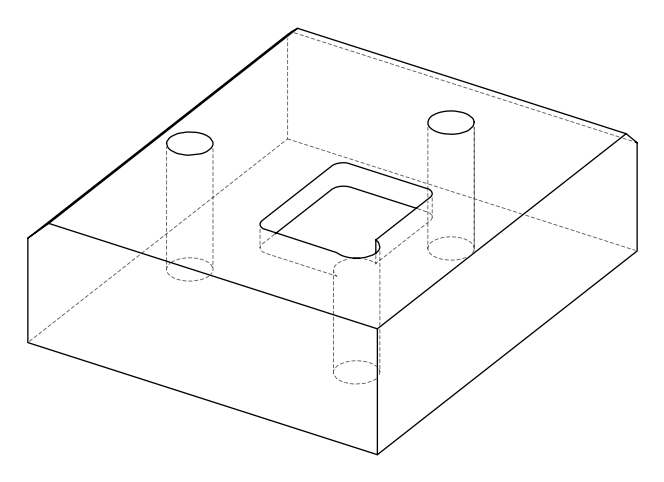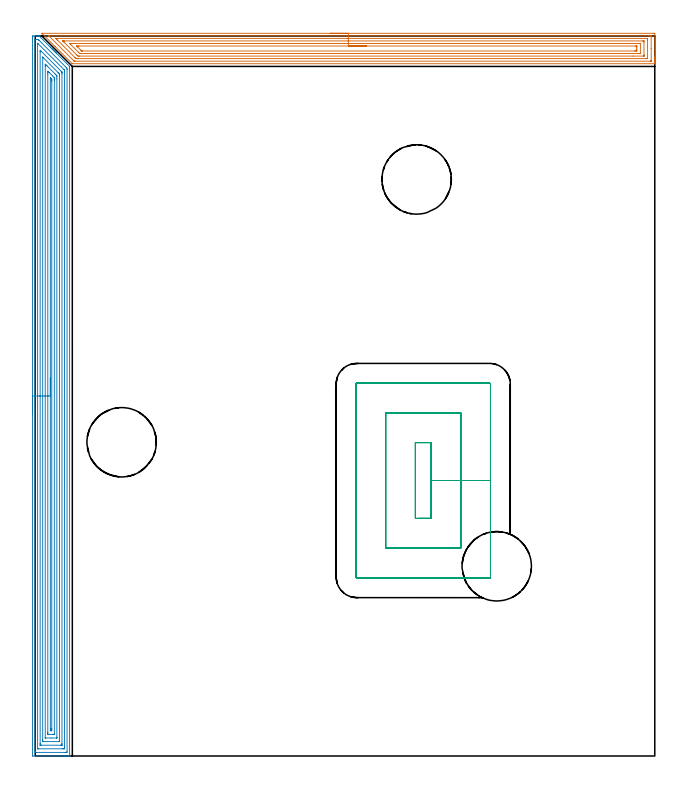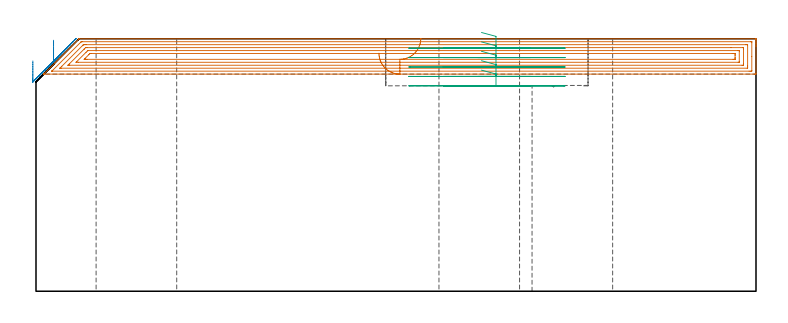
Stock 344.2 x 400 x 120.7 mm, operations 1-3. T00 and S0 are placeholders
(PLAN: 6 operations, 2 tool changes, 70 min)
(1 AREA_MILL | FG_CHAMFER_SURFACE | UGT0205_001 | 16.31 min | 49036 mm3)
(2 AREA_MILL_1 | FG_CHAMFER_SURFACE_1 | UGT0205_001 | 25.41 min | 82853 mm3)
(3 MILL_RECTANGULAR_POCKET | POCKET_RECTANGULAR_STRAIGHT | UGT0201_105 | Follow Part, ap 5.5, ae 75% | 7.94 min | 280597 mm3)
(4 MILL_THROUGH_HOLE_FROM_SOLID_MATERIAL | STEP1HOLE | UGT0201_018 | Circular | 6.76 min | 140504 mm3)
(5 MILL_THROUGH_HOLE_FROM_SOLID_MATERIAL_1 | STEP1HOLE_1 | UGT0201_018 | Circular | 6.76 min | 122181 mm3)
(6 MILL_THROUGH_HOLE_FROM_SOLID_MATERIAL_2 | STEP1HOLE_2 | UGT0201_018 | Circular | 6.76 min | 140536 mm3)
(TOOL UGT0205_001 | Chamfer Mill 20 x 3 x 45 deg. | D20 FL50 Z2)
(TOOL UGT0201_105 | End Mill 22 mm | D22 FL25 Z2)
(TOOL UGT0201_018 | End mill 30 mm | D30 FL50 Z4)
(OP 1 AREA_MILL)
G17 G21 G94 G90
T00 M6
G54
G17 G0 G90 X163.95 Y401.5 S1061 M3
G43 Z130.7 H0
Z113.8
G94 G1 X163.988 Z112.928 F250.
X164.102 Z112.064
X164.291 Z111.212
X164.553 Z110.38
X164.887 Z109.574
X165.29 Z108.8
X165.758 Z108.064
X166.29 Z107.372
X166.879 Z106.729
X167.522 Z106.14
X168.214 Z105.608
X168.95 Z105.14
X169.724 Z104.737
X170.53 Z104.403
X171.362 Z104.141
X172.214 Z103.952
X173.078 Z103.838
X173.95 Z103.8
X343.589
X343.99 Y401.496 Z103.802
X344.19 Y401.492 Z103.806
X344.2 Y401.288 Z104.009
Y388.349 Z116.946
Y387.744 Z117.55
Y387.186 Z118.111
Y386.86 Z118.436
Y386.301 Z118.995
Y385.976 Z119.319
Y385.324 Z119.975
Y384.962 Z120.337
Y384.618 Z120.673
X344.192 Y384.603 Z120.688
X344.036 Y384.6 Z120.7
X20.828
X20.605 Y384.604 Z120.689
X20.575 Y384.628 Z120.667
X20.466 Y384.732 Z120.565
X11.103 Y394.097 Z111.203
X3.864 Y401.335 Z103.963
X3.755 Y401.451 Z103.847
X3.718 Y401.494 Z103.804
X3.84 Y401.499 Z103.801
X3.864 Y401.5 Z103.8
X173.95
Y400.086 Z105.214
X340.911
X341.803 Y400.085 Z105.215
X341.844 Y400.084 Z105.216
X342.19 Y400.07 Z105.23
X342.194 Y399.966 Z105.334
X342.199 Y399.733 Z105.567
X342.2 Y393.099 Z112.201
X342.199 Y386.469 Z118.831
X342.192 Y386.075 Z119.225
X342.19 Y386.027 Z119.273
X342.174 Y386.021 Z119.279
X342.123 Y386.018 Z119.282
X342.017 Y386.016 Z119.284
X341.803 Y386.014 Z119.286
X341.764
X22.128 Y386.015 Z119.285
X21.702 Y386.02 Z119.28
X21.653 Y386.021 Z119.279
X21.578 Y386.083 Z119.217
X21.443 Y386.213 Z119.087
X21.275 Y386.376 Z118.924
X7.882 Y399.768 Z105.532
X7.682 Y399.974 Z105.326
X7.604 Y400.057 Z105.243
X7.585 Y400.079 Z105.221
X7.614 Y400.081 Z105.219
X7.703 Y400.084 Z105.216
X7.882 Y400.086 Z105.214
X7.921
X173.95
Y398.672 Z106.628
X340.018 Y398.671 Z106.629
X340.124 Y398.67 Z106.63
X340.162 Y398.668 Z106.632
X340.179 Y398.665 Z106.635
X340.19 Y398.654 Z106.646
X340.194 Y398.536 Z106.764
X340.198 Y398.356 Z106.944
X340.2 Y398.176 Z107.124
Y397.472 Z107.828
Y387.564 Z117.736
X340.197 Y387.504 Z117.796
X340.192 Y387.456 Z117.844
X340.188 Y387.435 Z117.865
X340.176 Y387.434 Z117.866
X340.018 Y387.431 Z117.869
X339.443 Y387.429 Z117.871
X339.125
X23.953
X23.378
X23.06 Y387.432 Z117.868
X22.743 Y387.436 Z117.864
X22.667 Y387.444 Z117.856
X22.623 Y387.484 Z117.816
X22.532 Y387.57 Z117.73
X22.355 Y387.744 Z117.556
X22.168 Y387.931 Z117.369
X12.346 Y397.753 Z107.547
X11.745 Y398.356 Z106.944
X11.454 Y398.651 Z106.649
X11.449 Y398.666 Z106.634
X11.454 Y398.667 Z106.633
X12.029 Y398.671 Z106.629
X173.95 Y398.672 Z106.628
Y397.257 Z108.043
X337.556
X338.09 Y397.255 Z108.045
X338.145 Y397.253 Z108.047
X338.178 Y397.251 Z108.049
X338.19 Y397.221 Z108.079
X338.2 Y396.587 Z108.713
Y389.513 Z115.787
X338.196 Y389.087 Z116.213
X338.192 Y388.874 Z116.426
X338.19 Y388.853 Z116.447
X338.17 Y388.85 Z116.45
X338.112 Y388.846 Z116.454
X338.015 Y388.844 Z116.456
X332.258 Y388.843 Z116.457
X24.629
X23.953 Y388.848 Z116.452
X23.73 Y388.85 Z116.45
X23.06 Y389.489 Z115.811
X23.036 Y389.513 Z115.787
X15.918 Y396.631 Z108.669
X15.533 Y397.02 Z108.28
X15.347 Y397.211 Z108.089
X15.311 Y397.25 Z108.05
X15.332 Y397.252 Z108.048
X15.388 Y397.254 Z108.046
X15.918 Y397.257 Z108.043
X16.134
X173.95
Y395.843 Z109.457
X335.695 Y395.842 Z109.458
X335.978 Y395.839 Z109.461
X336.165 Y395.836 Z109.464
X336.192 Y395.83 Z109.47
X336.194 Y395.821 Z109.479
X336.197 Y395.794 Z109.506
X336.199 Y395.703 Z109.597
Y390.397 Z114.903
X336.197 Y390.317 Z114.983
X336.194 Y390.278 Z115.022
X336.191 Y390.264 Z115.036
X336.12 Y390.262 Z115.038
X335.837 Y390.258 Z115.042
X335.695 Y390.257 Z115.043
X335.554
X24.987
X24.846 Y390.259 Z115.041
X24.8 Y390.261 Z115.039
X24.765 Y390.264 Z115.036
X24.731 Y390.281 Z115.019
X24.61 Y390.397 Z114.903
X23.953 Y391.045 Z114.255
X19.489 Y395.509 Z109.791
X19.297 Y395.703 Z109.597
X19.235 Y395.769 Z109.531
X19.189 Y395.821 Z109.479
X19.18 Y395.837 Z109.463
X19.207 Y395.838 Z109.462
X19.349 Y395.842 Z109.458
X19.489 Y395.843 Z109.457
X20.24
X173.95
Y394.429 Z110.871
X333.269
X333.768 Y394.427 Z110.873
X334.168 Y394.423 Z110.877
X334.19 Y394.42 Z110.88
X334.196 Y394.395 Z110.905
X334.199 Y393.934 Z111.366
X334.2 Y393.507 Z111.793
Y392.622 Z112.678
X334.198 Y392.166 Z113.134
X334.195 Y391.742 Z113.558
X334.19 Y391.683 Z113.617
X334.141 Y391.678 Z113.622
X334.017 Y391.675 Z113.625
X333.768 Y391.672 Z113.628
X333.374 Y391.671 Z113.629
X332.875
X26.238
X25.989 Y391.672 Z113.628
X25.864 Y391.675 Z113.625
X25.803 Y391.678 Z113.622
X25.776 Y391.684 Z113.616
X25.739 Y391.714 Z113.586
X25.283 Y392.166 Z113.134
X23.514 Y393.934 Z111.366
X23.06 Y394.392 Z110.908
X23.038 Y394.42 Z110.88
X23.06 Y394.422 Z110.878
X23.457 Y394.426 Z110.874
X23.953 Y394.428 Z110.872
X24.347 Y394.429 Z110.871
X173.95
X174.822 Z110.909
X175.686 Z111.023
X176.538 Z111.212
X177.37 Z111.474
X178.176 Z111.808
X178.95 Z112.211
X179.686 Z112.68
X180.378 Z113.211
X181.021 Z113.8
X181.61 Z114.443
X182.142 Z115.135
X182.61 Z115.871
X183.013 Z116.645
X183.347 Z117.451
X183.609 Z118.283
X183.798 Z119.135
X183.912 Z120.
X183.95 Z120.871
G0 Z130.7
M5
M2
(OP 2 AREA_MILL_1)
G17 G21 G94 G90
T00 M6
G54
G17 G0 G90 X-1.5 Y190. S1061 M3
G43 Z130.7 H0
Z110.1
G94 G1 Y190.038 Z109.228 F250.
Y190.152 Z108.364
Y190.341 Z107.512
Y190.603 Z106.68
Y190.937 Z105.874
Y191.34 Z105.1
Y191.808 Z104.364
Y192.34 Z103.672
Y192.929 Z103.029
Y193.572 Z102.44
Y194.264 Z101.909
Y195. Z101.44
Y195.774 Z101.037
Y196.58 Z100.703
Y197.412 Z100.441
Y198.264 Z100.252
Y199.128 Z100.138
Y200. Z100.1
Y399.019
X-1.499 Y399.372 Z100.101
X-1.493 Y399.906 Z100.103
X-1.491 Y399.992 Z100.105
X-0.963 Y400. Z100.632
X0.453 Z102.049
X0.812 Z102.407
X2.097 Z103.695
X2.143 Y399.998 Z103.741
X2.194 Y399.995 Z103.791
X2.229 Y399.968 Z103.826
X2.414 Y399.787 Z104.013
X7.966 Y394.234 Z109.566
X8.356 Y393.846 Z109.953
X8.835 Y393.365 Z110.435
X9.087 Y393.114 Z110.685
X9.244 Y392.959 Z110.839
X9.398 Y392.803 Z110.996
X9.534 Y392.667 Z111.132
X9.688 Y392.515 Z111.283
X9.839 Y392.362 Z111.436
X9.981 Y392.22 Z111.579
X10.131 Y392.071 Z111.727
X10.279 Y391.922 Z111.877
X10.428 Y391.773 Z112.026
X10.575 Y391.627 Z112.171
X10.72 Y391.481 Z112.318
X10.875 Y391.326 Z112.473
X11.019 Y391.183 Z112.615
X11.16 Y391.041 Z112.758
X11.322 Y390.879 Z112.92
X11.463 Y390.739 Z113.058
X11.601 Y390.6 Z113.199
X11.769 Y390.432 Z113.367
X11.906 Y390.296 Z113.502
X19.017 Y383.183 Z120.615
X19.097 Y383.095 Z120.689
X19.1 Y382.385 Z120.7
Y0.181
X19.097 Y0.01 Z120.688
X19.064 Y0.008 Z120.655
X18.666 Y0. Z120.266
X18.393 Z119.993
X17.676 Z119.271
X16.429 Z118.026
X15.013 Z116.608
X-1.228 Y0.001 Z100.369
X-1.492 Y0.01 Z100.106
X-1.499 Y0.274 Z100.099
Y0.296
X-1.5 Y200. Z100.1
X-0.086 Z101.514
Y397.594
X-0.076 Y397.99 Z101.524
X0.401 Y397.998 Z102.001
X0.812 Y397.999 Z102.412
X1.288 Z102.888
X1.7 Y397.99 Z103.3
X1.755 Y397.983 Z103.355
X1.814 Y397.93 Z103.414
X1.932 Y397.817 Z103.532
X2.166 Y397.584 Z103.766
X16.788 Y382.962 Z118.388
X17.362 Y382.385 Z118.962
X17.676 Y382.063 Z119.276
X17.686 Y381.481 Z119.286
Y2.406
X17.676 Y2.01 Z119.276
X17.199 Y2.002 Z118.799
X16.788 Y2. Z118.388
X16.313 Z117.913
X0.812 Z102.412
X0.335 Y2.002 Z101.935
X-0.076 Y2.01 Z101.524
X-0.086 Y2.416 Z101.514
Y2.426
Y200.
X1.329 Z102.929
Y395.276
X1.33 Y395.796 Z102.93
X1.332 Y395.926 Z102.932
X1.334 Y395.948 Z102.934
X1.336 Y395.953 Z102.936
X1.364 Y395.928 Z102.964
X1.504 Y395.796 Z103.104
X15.9 Y381.4 Z117.5
X16.099 Y381.199 Z117.699
X16.198 Y381.096 Z117.798
X16.246 Y381.043 Z117.846
X16.265 Y381.017 Z117.865
X16.266 Y380.97 Z117.866
X16.27 Y380.597 Z117.87
X16.271 Y380.224 Z117.871
Y379.703
Y5.098
X16.27 Y4.725 Z117.87
X16.267 Y4.204 Z117.867
X16.265 Y4.026 Z117.865
X16.094 Y4.009 Z117.694
X15.9 Y4.004 Z117.5
X15.215 Y4. Z116.815
X15.013 Z116.613
X1.902 Z103.502
X1.7 Y4.001 Z103.3
X1.497 Y4.005 Z103.097
X1.363 Y4.01 Z102.963
X1.335 Y4.017 Z102.935
X1.333 Y4.035 Z102.933
X1.331 Y4.079 Z102.931
X1.329 Y4.204 Z102.929
Y200.
X2.743 Z104.343
Y391.169
X2.744 Y391.326 Z104.344
X2.75 Y392.056 Z104.35
X3.475 Y391.374 Z105.075
X3.525 Y391.326 Z105.125
X14.384 Y380.466 Z115.984
X14.65 Y380.195 Z116.25
X14.83 Y380.009 Z116.43
X14.851 Y379.971 Z116.451
X14.853 Y379.951 Z116.453
X14.856 Y379.861 Z116.456
X14.857 Y379.703 Z116.457
Y378.966
Y6.886
X14.855 Y6.151 Z116.455
X14.852 Y6.044 Z116.452
X14.851 Y6.019 Z116.451
X14.838 Y6.01 Z116.438
X14.785 Y6.007 Z116.385
X14.565 Y6.003 Z116.165
X14.125 Y6. Z115.725
X3.475 Z105.075
X3.033 Y6.002 Z104.633
X2.816 Y6.007 Z104.416
X2.763 Y6.01 Z104.363
X2.749 Y6.016 Z104.349
X2.747 Y6.034 Z104.347
X2.745 Y6.104 Z104.345
X2.743 Y6.729 Z104.343
Y6.886
Y200.
X4.157 Z105.757
Y387.956
X4.159 Y388.163 Z105.759
X4.161 Y388.221 Z105.761
X4.163 Y388.229 Z105.763
X4.165 Z105.765
X4.189 Y388.209 Z105.789
X4.266 Y388.135 Z105.866
X4.362 Y388.04 Z105.962
X12.699 Y379.703 Z114.299
X13.238 Y379.161 Z114.838
X13.411 Y378.981 Z115.011
X13.431 Y378.959 Z115.031
X13.436 Y378.931 Z115.036
X13.44 Y378.878 Z115.04
X13.442 Y378.809 Z115.042
X13.443 Y378.603 Z115.043
Y377.915
Y8.468
X13.441 Y8.261 Z115.041
X13.439 Y8.123 Z115.039
X13.436 Y8.021 Z115.036
X13.404 Y8.01 Z115.004
X13.238 Y8.005 Z114.838
X13.018 Y8.001 Z114.618
X4.267 Z105.867
X4.208 Y8.003 Z105.808
X4.176 Y8.006 Z105.776
X4.164 Y8.009 Z105.764
X4.163 Y8.054 Z105.763
X4.158 Y8.467 Z105.758
X4.157 Y8.674 Z105.757
Y8.881
Y200.
X5.571 Z107.171
X5.572 Y383.279 Z107.172
X5.574 Y383.846 Z107.174
X5.578 Y384.173 Z107.178
X5.587 Y384.354 Z107.187
X5.775 Y384.173 Z107.375
X6.137 Y383.814 Z107.737
X6.673 Y383.279 Z108.273
X11.142 Y378.809 Z112.742
X11.463 Y378.485 Z113.063
X12.022 Y377.915 Z113.622
X12.027 Y377.347 Z113.627
X12.029 Y376.127 Z113.629
X12.028 Y10.462 Z113.628
X12.026 Y10.177 Z113.626
X12.022 Y10.036 Z113.622
X12.021 Y10.01 Z113.621
X11.987 Y10.006 Z113.587
X11.92 Y10.002 Z113.52
X8.815 Y10. Z110.415
X5.707 Y10.002 Z107.307
X5.587 Y10.008 Z107.187
X5.578 Y10.01 Z107.178
X5.576 Y10.022 Z107.176
X5.573 Y10.06 Z107.173
X5.571 Y10.138 Z107.171
Y200.
X6.985 Z108.585
Y378.809
X6.987 Y379.703 Z108.587
X6.988 Y379.741 Z108.588
X7.025 Y380.466 Z108.625
X7.799 Y379.703 Z109.399
X7.912 Y379.59 Z109.512
X9.688 Y377.815 Z111.288
X10.476 Y377.021 Z112.076
X10.575 Y376.916 Z112.175
X10.612 Y376.127 Z112.212
X10.613 Y376.088 Z112.213
X10.615 Y375.233 Z112.215
X10.614 Y12.211 Z112.214
X10.613 Y12.171 Z112.213
X10.608 Y12.092 Z112.208
X10.6 Y12.01 Z112.2
X10.575 Y12.008 Z112.175
X9.935 Y12.001 Z111.535
X7.912 Z109.512
X7.27 Y12.004 Z108.87
X7.025 Y12.01 Z108.625
X6.992 Y12.25 Z108.592
X6.989 Y12.287 Z108.589
X6.985 Y13.144 Z108.585
Y13.184
Y200.
X8.4 Z110.
Y376.53
X8.401 Y376.588 Z110.001
X8.403 Y376.622 Z110.003
X8.404 Y376.629 Z110.004
X8.428 Y376.613 Z110.028
X8.674 Y376.376 Z110.274
X8.8 Y376.253 Z110.4
X8.926 Y376.127 Z110.526
X9.054 Y375.996 Z110.654
X9.138 Y375.906 Z110.738
X9.194 Y375.844 Z110.794
X9.195 Y375.823 Z110.795
X9.198 Y375.726 Z110.798
X9.2 Y375.233 Z110.8
Y374.83
Y15.423
X9.199 Y14.933 Z110.799
X9.198 Y14.532 Z110.798
X9.193 Y14.038 Z110.793
X8.835 Y14.004 Z110.435
X8.8 Y14.005 Z110.4
X8.407 Y14.038 Z110.007
X8.403 Y14.439 Z110.003
X8.4 Y14.933 Z110.
Y15.336
Y200.
Y200.872 Z110.038
Y201.736 Z110.151
Y202.588 Z110.34
Y203.42 Z110.603
Y204.226 Z110.936
Y205. Z111.339
Y205.736 Z111.808
Y206.428 Z112.339
Y207.071 Z112.928
Y207.66 Z113.572
Y208.192 Z114.264
Y208.66 Z115.
Y209.063 Z115.773
Y209.397 Z116.579
Y209.659 Z117.411
Y209.848 Z118.263
Y209.962 Z119.128
Y210. Z120.
G0 Z130.7
M5
M2
(OP 3 MILL_RECTANGULAR_POCKET)
G17 G21 G94 G90
T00 M6
G54
G17 G0 G90 X212.96 Y132. S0 M3
G43 Z130.7 H0
Z123.7
G94 G1 X219.9 Z121.84 F250.
Y153.05 Z116.2
Y174.1 F500.
X211.2
Y132.
X219.9
Y153.05
X236.4
Y190.6
X194.7
Y115.5
X236.4
Y153.05
X252.9
Y206.6
G3 X252.4 Y207.1 R0.5
G1 X178.7
G3 X178.2 Y206.6 R0.5
G1 Y99.5
G3 X178.7 Y99. R0.5
G1 X252.9
Y153.05
Y154.05
G0 X212.96 Y132. Z119.2
G1 X219.9 Z117.34 F250.
Y153.05 Z111.7
Y174.1 F500.
X211.2
Y132.
X219.9
Y153.05
X236.4
Y190.6
X194.7
Y115.5
X236.4
Y153.05
X252.9
Y206.6
G3 X252.4 Y207.1 R0.5
G1 X178.7
G3 X178.2 Y206.6 R0.5
G1 Y99.5
G3 X178.7 Y99. R0.5
G1 X252.9
Y153.05
Y154.05
G0 X212.96 Y132. Z114.7
G1 X219.9 Z112.84 F250.
Y153.05 Z107.2
Y174.1 F500.
X211.2
Y132.
X219.9
Y153.05
X236.4
Y190.6
X194.7
Y115.5
X236.4
Y153.05
X252.9
Y206.6
G3 X252.4 Y207.1 R0.5
G1 X178.7
G3 X178.2 Y206.6 R0.5
G1 Y99.5
G3 X178.7 Y99. R0.5
G1 X252.9
Y153.05
Y154.05
G0 X212.96 Y132. Z110.2
G1 X219.9 Z108.34 F250.
Y153.05 Z102.7
Y174.1 F500.
X211.2
Y132.
X219.9
Y153.05
X236.4
Y190.6
X194.7
Y115.5
X236.4
Y153.05
X252.9
Y206.6
G3 X252.4 Y207.1 R0.5
G1 X178.7
G3 X178.2 Y206.6 R0.5
G1 Y99.5
G3 X178.7 Y99. R0.5
G1 X252.9
Y153.05
Y154.05
G0 X212.96 Y132. Z105.7
G1 X219.9 Z103.84 F250.
Y153.05 Z98.2
Y174.1 F500.
X211.2
Y132.
X219.9
Y153.05
X236.4
Y190.6
X194.7
Y115.5
X236.4
Y153.05
X252.9
Y206.6
G3 X252.4 Y207.1 R0.5
G1 X178.7
G3 X178.2 Y206.6 R0.5
G1 Y99.5
G3 X178.7 Y99. R0.5
G1 X252.9
Y153.05
Y154.05
G0 Z130.7
M5
M2
